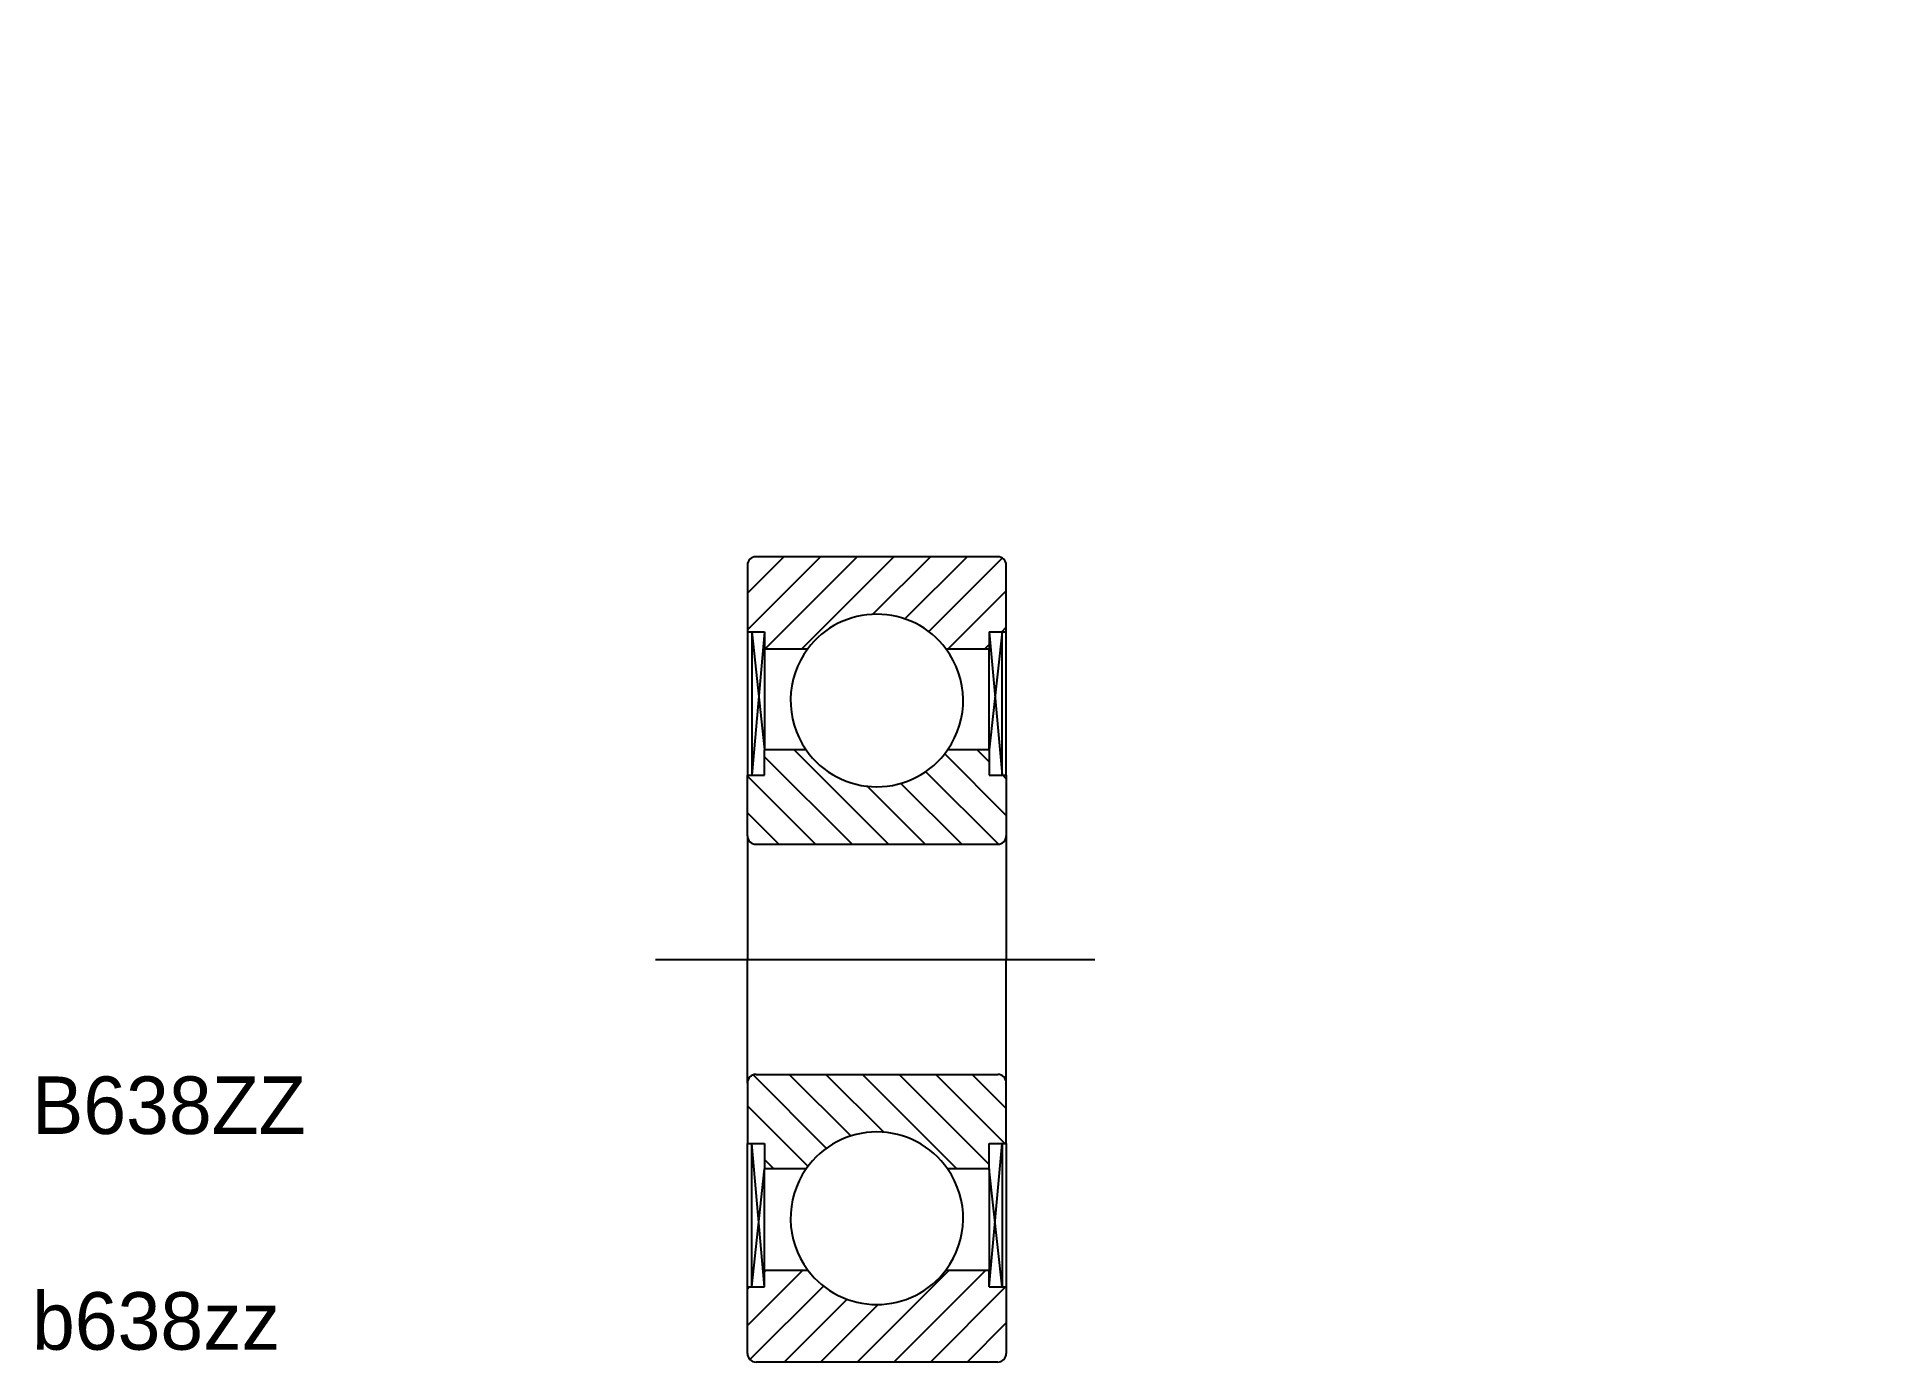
# Model space of a CAD drawing. Extents: x 26.2 to 90.5, y 22.2 to 68.3.
import ezdxf

# ---------------------------------------------------------------- set-up
doc = ezdxf.new("R2010")
doc.units = 0
doc.header["$PDMODE"] = 1
doc.linetypes.add('CENTER', pattern=[50.8, 31.75, -6.35, 6.35, -6.35])
doc.linetypes.add('CNS_SOLID', pattern=[0])
doc.layers.get('0').update_dxf_attribs({"linetype": 'CONTINUOUS'})
doc.layers.add('CENTER', color=1, linetype='CENTER')
doc.layers.add('VIS', color=7, linetype='CNS_SOLID')

# ---------------------------------------------------------------- blocks, each defined once
blk = doc.blocks.new('*X5')
at = {"layer": 'VIS', "color": 7}
for p, q in [((0, -12.728), (1.928, -10.8)), ((0.598, -10.858), (0.655, -10.8)), ((3.819, -14), (7.019, -10.8)), ((5.092, -14), (8.292, -10.8)), ((0, -11.455), (0.065, -11.39)), ((0.088, -13.912), (2.653, -11.348)), ((6.365, -14), (8.975, -11.39)), ((1.274, -14), (3.463, -11.81)), ((2.546, -14), (4.551, -11.995)), ((7.637, -14), (9, -12.637))]:
    blk.add_line(p, q, dxfattribs=at)
blk = doc.blocks.new('*X4')
at = {"layer": 'VIS', "color": 7}
for p, q in [((2.754, -6.573), (0.2, -4.018)), ((3.605, -6.151), (1.454, -4)), ((4.751, -6.024), (2.727, -4)), ((7.285, -7.285), (4, -4)), ((8.402, -7.13), (5.273, -4)), ((8.946, -6.4), (6.546, -4)), ((9, -5.182), (7.818, -4)), ((2.11, -7.201), (0, -5.091)), ((0.036, -6.4), (0, -6.364)), ((0.921, -7.285), (0.598, -6.962))]:
    blk.add_line(p, q, dxfattribs=at)
blk = doc.blocks.new('*X3')
at = {"layer": 'VIS', "color": 7}
for p, q in [((0, 12.728), (1.272, 14)), ((0, 11.455), (2.545, 14)), ((0.618, 10.8), (3.818, 14)), ((1.89, 10.8), (5.09, 14)), ((4.349, 11.986), (6.363, 14)), ((5.467, 11.831), (7.636, 14)), ((6.296, 11.387), (8.861, 13.952)), ((6.982, 10.8), (9, 12.818)), ((8.254, 10.8), (8.402, 10.948)), ((8.844, 11.39), (9, 11.546))]:
    blk.add_line(p, q, dxfattribs=at)
blk = doc.blocks.new('*X2')
at = {"layer": 'VIS', "color": 7}
for p, q in [((4.91, 4), (1.625, 7.285)), ((9, 5.001), (6.849, 7.152)), ((8.402, 6.871), (7.989, 7.285)), ((3.637, 4), (0.598, 7.039)), ((8.725, 4.003), (6.195, 6.533)), ((2.364, 4), (0, 6.364)), ((6.182, 4), (4.148, 6.034)), ((7.455, 4), (5.325, 6.13)), ((9, 6.274), (8.874, 6.4)), ((1.091, 4), (0, 5.091))]:
    blk.add_line(p, q, dxfattribs=at)

msp = doc.modelspace()

# ---------------------------------------------------------------- linework, layer by layer
at = {"layer": 'CENTER', "color": 1, "linetype": 'CENTER'}
msp.add_line((47.747, 36.199), (63.024, 36.199), dxfattribs=at)
at = {"layer": 'VIS', "color": 7}
for p, q in [((59.642, 50.199), (51.242, 50.199)), ((50.942, 49.899), (50.942, 47.589)), ((59.942, 47.589), (59.942, 49.899)), ((50.942, 47.589), (50.942, 42.599)), ((50.942, 47.589), (51.54, 47.589)), ((51.092, 47.589), (51.092, 42.599)), ((51.54, 47.589), (51.092, 42.599)), ((51.092, 47.589), (51.54, 43.484)), ((51.54, 47.589), (51.54, 46.999)), ((59.345, 47.589), (59.942, 47.589)), ((59.345, 47.589), (59.345, 46.999)), ((59.793, 47.589), (59.345, 43.484)), ((59.345, 47.589), (59.793, 42.599)), ((59.793, 42.599), (59.793, 47.589)), ((59.942, 42.599), (59.942, 47.589)), ((51.54, 46.999), (51.54, 43.484)), ((51.54, 46.999), (53.042, 46.999)), ((57.842, 46.999), (59.345, 46.999)), ((59.345, 43.484), (59.345, 46.999)), ((51.54, 42.599), (51.54, 43.484)), ((52.981, 43.484), (51.54, 43.484)), ((59.345, 43.484), (57.904, 43.484)), ((59.345, 43.484), (59.345, 42.599)), ((50.942, 42.599), (51.54, 42.599)), ((50.942, 40.499), (50.942, 42.599)), ((59.345, 42.599), (59.942, 42.599)), ((59.942, 42.599), (59.942, 40.499)), ((50.942, 40.499), (50.942, 36.199)), ((59.942, 40.499), (59.942, 36.199)), ((51.242, 40.199), (59.642, 40.199)), ((50.942, 31.899), (50.942, 36.199)), ((59.942, 31.899), (59.942, 36.199)), ((51.242, 32.199), (59.642, 32.199)), ((50.942, 31.899), (50.942, 29.799)), ((59.942, 29.799), (59.942, 31.899)), ((50.942, 29.799), (51.54, 29.799)), ((50.942, 24.809), (50.942, 29.799)), ((51.092, 24.809), (51.092, 29.799)), ((51.54, 24.809), (51.092, 29.799)), ((51.54, 29.799), (51.54, 28.914)), ((59.345, 29.799), (59.942, 29.799)), ((59.345, 28.914), (59.345, 29.799)), ((59.345, 24.809), (59.793, 29.799)), ((59.793, 29.799), (59.793, 24.809)), ((59.942, 29.799), (59.942, 24.809)), ((51.092, 24.809), (51.54, 28.914)), ((52.981, 28.914), (51.54, 28.914)), ((51.54, 25.399), (51.54, 28.914)), ((59.345, 28.914), (57.904, 28.914)), ((59.345, 28.914), (59.345, 25.399)), ((59.793, 24.809), (59.345, 28.914)), ((51.54, 24.809), (51.54, 25.399)), ((51.54, 25.399), (53.042, 25.399)), ((57.842, 25.399), (59.345, 25.399)), ((59.345, 24.809), (59.345, 25.399)), ((50.942, 22.499), (50.942, 24.809)), ((50.942, 24.809), (51.54, 24.809)), ((59.345, 24.809), (59.942, 24.809)), ((59.942, 24.809), (59.942, 22.499)), ((59.642, 22.199), (51.242, 22.199))]:
    msp.add_line(p, q, dxfattribs=at)
for centre, radius, start, end in [((51.242, 49.899), 0.3, 90, 180), ((59.642, 49.899), 0.3, 0, 90), ((55.442, 45.199), 3, 36.8699, 143.1301), ((55.442, 45.199), 3, 143.1301, 214.86653), ((55.442, 45.199), 3, 325.13347, 36.8699), ((55.442, 45.199), 3, 214.86653, 325.13347), ((51.242, 40.499), 0.3, 180, 270), ((59.642, 40.499), 0.3, 270, 0), ((51.242, 31.899), 0.3, 90, 180), ((59.642, 31.899), 0.3, 0, 90), ((55.442, 27.199), 3, 34.86653, 145.13347), ((55.442, 27.199), 3, 145.13347, 216.8699), ((55.442, 27.199), 3, 323.1301, 34.86653), ((55.442, 27.199), 3, 216.8699, 323.1301), ((51.242, 22.499), 0.3, 180, 270), ((59.642, 22.499), 0.3, 270, 0)]:
    msp.add_arc(centre, radius, start, end, dxfattribs=at)
at = {"layer": 'VIS', "color": 7, "extrusion": (1, 0, 0)}
for p in [(72.661, 68.268, -8.109), (68.161, 64.363), (68.161, 64.363), (83.908, 64.405), (83.908, 64.405), (72.661, 60.458, -8.109), (66.929, 56.8), (66.929, 56.8), (74.201, 50.784), (74.201, 50.784), (59.874, 46.906, -2.828), (59.874, 46.906, 2.828), (57.91, 46.38, -2.598), (57.91, 46.38, 2.598), (55.442, 44.974, -2.003), (59.327, 44.99, -0.501), (55.41, 44.88), (55.41, 44.88), (55.41, 44.88), (59.327, 44.556, 1.403), (60.41, 44.88), (57.874, 44.078), (57.874, 44.078), (59.327, 43.773, -2.027), (69.89, 43.886), (69.89, 43.886), (55.442, 43.236, 5.611), (57.91, 43.38, -2.598), (57.91, 43.38, 2.598), (57.577, 42.797), (57.577, 42.797), (57.809, 42.797), (59.327, 41.82, -2.027), (59.874, 41.249, 2.828), (59.874, 41.249, -2.828), (90.486, 41.209, -6.307), (59.327, 41.038, 1.403), (59.327, 40.603, -0.501), (55.442, 40.104, -8.109), (86.986, 38.172), (86.986, 38.172), (50.942, 36.199), (50.942, 36.199), (90.486, 35.135, -6.307), (55.442, 32.294, -8.109), (55.442, 29.163, 5.611), (55.442, 27.425, -2.003)]:
    msp.add_point(p, dxfattribs=at)
at = {"layer": 'VIS', "color": 7, "extrusion": (-1, 0, 1e-16)}
for p in [(72.661, 68.268, -8.109), (72.661, 60.458, -8.109), (59.874, 46.906, -2.828), (59.874, 46.906, 2.828), (55.442, 44.974, -2.003), (59.327, 44.99, -0.501), (59.327, 44.556, 1.403), (59.327, 43.773, -2.027), (55.442, 43.236, 5.611), (59.327, 41.82, -2.027), (59.874, 41.249, 2.828), (59.874, 41.249, -2.828), (90.486, 41.209, -6.307), (59.327, 41.038, 1.403), (59.327, 40.603, -0.501), (55.442, 40.104, -8.109), (90.486, 35.135, -6.307), (55.442, 32.294, -8.109), (55.442, 29.163, 5.611), (55.442, 27.425, -2.003)]:
    msp.add_point(p, dxfattribs=at)
at = {"layer": 'VIS', "color": 7, "extrusion": (-1, 0, 0)}
for p in [(57.91, 46.38, 2.598), (57.91, 46.38, -2.598), (60.41, 44.88), (57.91, 43.38, 2.598), (57.91, 43.38, -2.598), (57.809, 42.797)]:
    msp.add_point(p, dxfattribs=at)

# ---------------------------------------------------------------- block references
at = {"layer": 'VIS', "color": 7}
for name in ['*X3', '*X2', '*X4', '*X5']:
    msp.add_blockref(name, (50.942, 36.199), dxfattribs=at)

# ---------------------------------------------------------------- texts
at = {"color": 7, "linetype": 'CONTINUOUS'}
for s, p in [('B638ZZ', (26.076, 30.128)), ('b638zz', (26.076, 22.628))]:
    msp.add_text(s, height=2, dxfattribs=at).set_placement(p)

doc.saveas('drawing.dxf')
